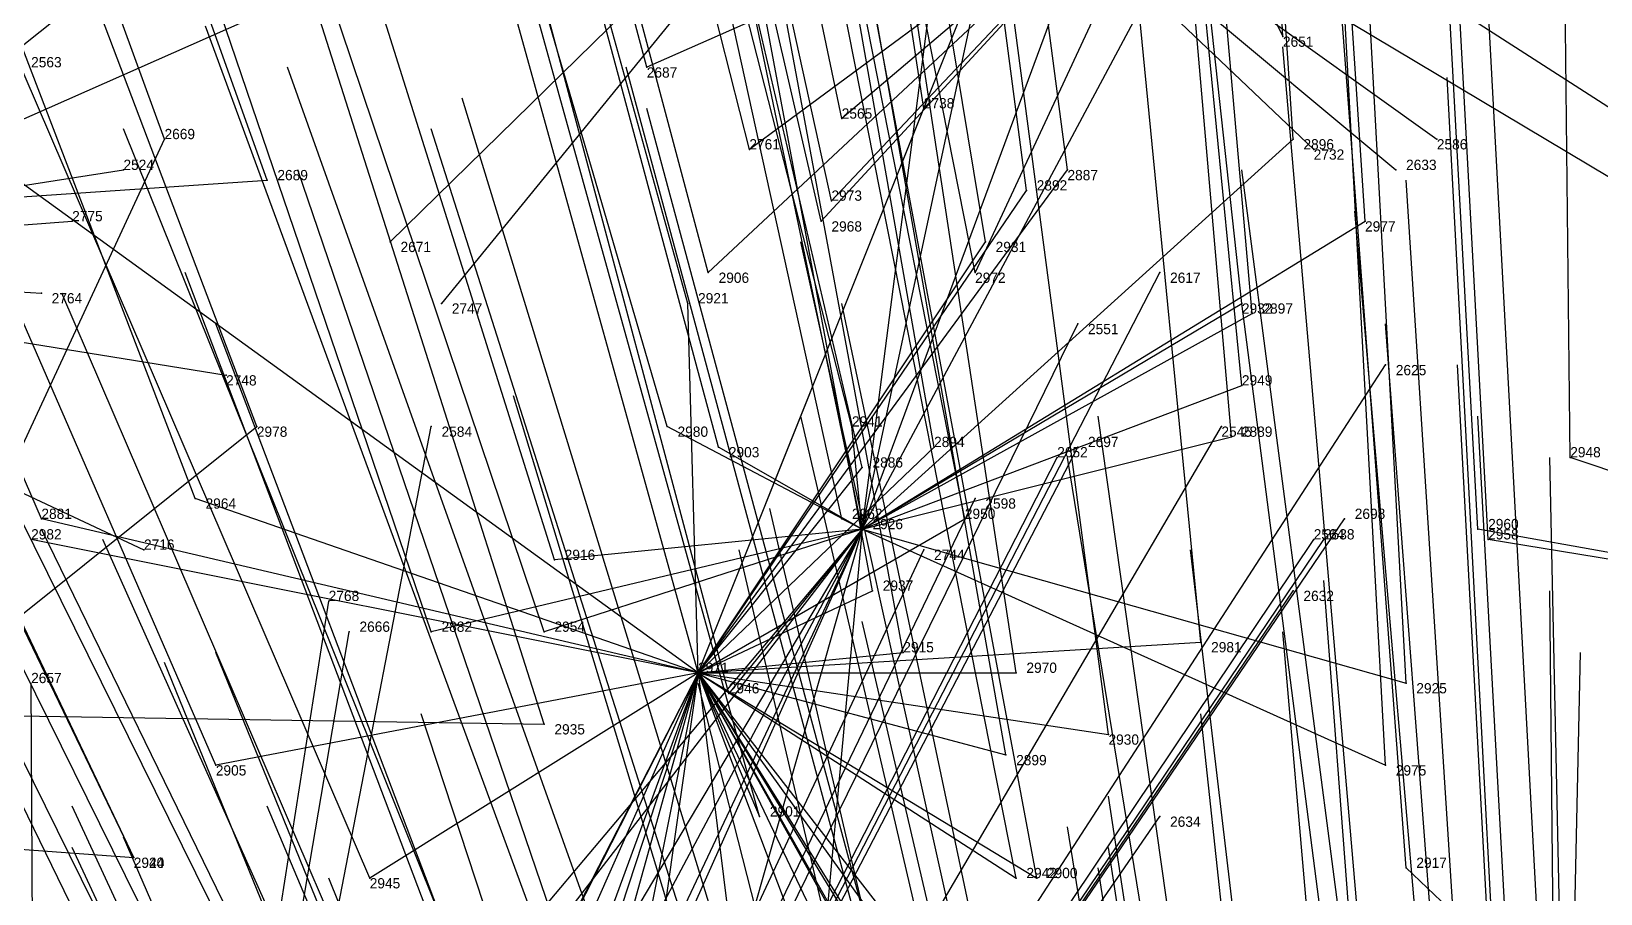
# Model space of a CAD drawing. Extents: x -0.5 to 0.59, y -0.5 to 0.58.
# Drawn here: x -0.152 to 0.001, y 0.2955 to 0.3795 of the extents above; entities that cross this region are included whole.
import ezdxf

# ---------------------------------------------------------------- set-up
doc = ezdxf.new("R2010")
doc.units = 0
for name, color, linetype in [('Facilities', 3, 'CONTINUOUS'), ('Facilities_lines', 3, 'CONTINUOUS'), ('Normals', 1, 'CONTINUOUS'), ('Source_points', 5, 'CONTINUOUS'), ('Text', 3, 'CONTINUOUS')]:
    doc.layers.add(name, color=color, linetype=linetype)

msp = doc.modelspace()

# ---------------------------------------------------------------- linework, layer by layer
at = {"layer": 'Facilities', "color": 3}
for p in [(-0.071, 0.331, -0.847), (-0.087, 0.317, -0.823)]:
    msp.add_point(p, dxfattribs=at)
at = {"layer": 'Facilities_lines', "color": 3}
for p, q in [((-0.071, 0.331, -0.847), (-0.059, 0.424, -1.07)), ((-0.068, 0.407, -1.25), (-0.117, 0.359, -1.25)), ((-0.068, 0.407, -1.25), (-0.112, 0.353, -1.25)), ((-0.068, 0.407, -1.25), (-0.015, 0.369, -1.25)), ((-0.068, 0.407, -1.25), (-0.019, 0.366, -1.25)), ((-0.068, 0.407, -1.25), (0.004, 0.364, -1.25)), ((-0.068, 0.407, -1.25), (-0.027, 0.368, -1.25)), ((-0.071, 0.331, -0.847), (-0.055, 0.406, -1.026)), ((-0.071, 0.331, -0.847), (-0.044, 0.404, -1.015)), ((-0.173, 0.362, -1.003), (-0.128, 0.398, -1.044)), ((-0.04, 0.399, -1.002), (-0.092, 0.376, -0.967)), ((-0.04, 0.399, -1.002), (-0.086, 0.356, -0.915)), ((-0.04, 0.399, -1.002), (-0.082, 0.368, -0.943)), ((-0.04, 0.399, -1.002), (-0.075, 0.361, -0.922)), ((-0.04, 0.399, -1.002), (-0.074, 0.363, -0.927)), ((-0.04, 0.399, -1.002), (-0.073, 0.371, -0.946)), ((-0.04, 0.399, -1.002), (-0.06, 0.356, -0.903)), ((-0.04, 0.399, -1.002), (-0.03, 0.379, -0.95)), ((-0.04, 0.399, -1.002), (0.019, 0.361, -0.903)), ((-0.087, 0.317, -0.823), (-0.055, 0.397, -1.002)), ((-0.173, 0.362, -1.003), (-0.112, 0.389, -1.012)), ((-0.071, 0.331, -0.847), (-0.04, 0.389, -0.977)), ((-0.087, 0.317, -0.823), (-0.163, 0.372, -1.015)), ((-0.087, 0.317, -0.823), (-0.065, 0.372, -0.945)), ((-0.165, 0.313, -0.884), (-0.139, 0.369, -0.987)), ((-0.071, 0.331, -0.847), (-0.029, 0.369, -0.925)), ((-0.201, 0.357, -1.25), (-0.143, 0.366, -1.25)), ((-0.087, 0.317, -0.823), (-0.051, 0.366, -0.924)), ((-0.173, 0.362, -1.003), (-0.129, 0.365, -0.968)), ((-0.087, 0.317, -0.823), (-0.055, 0.364, -0.921)), ((-0.201, 0.357, -1.25), (-0.148, 0.361, -1.25)), ((-0.071, 0.331, -0.847), (-0.022, 0.361, -0.904)), ((-0.087, 0.317, -0.823), (-0.059, 0.359, -0.909)), ((-0.201, 0.357, -1.25), (-0.141, 0.329, -1.25)), ((-0.201, 0.357, -1.25), (-0.133, 0.346, -1.25)), ((-0.201, 0.357, -1.25), (-0.151, 0.354, -1.25)), ((-0.151, 0.145, -1.25), (-0.042, 0.356, -1.25)), ((-0.087, 0.317, -0.823), (-0.088, 0.353, -0.91)), ((-0.071, 0.331, -0.847), (-0.034, 0.353, -0.886)), ((-0.071, 0.331, -0.847), (-0.033, 0.352, -0.884)), ((-0.151, 0.145, -1.25), (-0.05, 0.351, -1.25)), ((-0.151, 0.145, -1.25), (-0.02, 0.347, -1.25)), ((-0.071, 0.331, -0.847), (-0.034, 0.345, -0.868)), ((-0.165, 0.313, -0.884), (-0.13, 0.341, -0.912)), ((-0.151, 0.145, -1.25), (-0.036, 0.341, -1.25)), ((-0.151, 0.145, -1.25), (-0.113, 0.341, -1.25)), ((-0.071, 0.331, -0.847), (-0.09, 0.341, -0.88)), ((-0.071, 0.331, -0.847), (-0.072, 0.341, -0.871)), ((-0.071, 0.331, -0.847), (-0.035, 0.34, -0.855)), ((-0.151, 0.145, -1.25), (-0.05, 0.339, -1.25)), ((-0.151, 0.145, -1.25), (-0.052, 0.338, -1.25)), ((-0.087, 0.317, -0.823), (-0.064, 0.339, -0.863)), ((-0.071, 0.331, -0.847), (-0.085, 0.339, -0.873)), ((0.051, 0.32, -0.811), (-0.002, 0.338, -0.845)), ((-0.087, 0.317, -0.823), (-0.071, 0.337, -0.862)), ((-0.151, 0.145, -1.25), (-0.06, 0.334, -1.25)), ((-0.087, 0.317, -0.823), (-0.136, 0.334, -0.9)), ((-0.151, 0.145, -1.25), (-0.024, 0.332, -1.25)), ((-0.087, 0.317, -0.823), (-0.151, 0.332, -0.912)), ((-0.087, 0.317, -0.823), (-0.061, 0.332, -0.844)), ((-0.071, 0.331, -0.847), (-0.073, 0.332, -0.851)), ((-0.071, 0.331, -0.847), (-0.113, 0.321, -0.851)), ((-0.071, 0.331, -0.847), (-0.108, 0.283, -0.759)), ((-0.071, 0.331, -0.847), (-0.104, 0.269, -0.721)), ((-0.071, 0.331, -0.847), (-0.103, 0.293, -0.776)), ((-0.071, 0.331, -0.847), (-0.102, 0.321, -0.843)), ((-0.071, 0.331, -0.847), (-0.101, 0.264, -0.708)), ((-0.071, 0.331, -0.847), (-0.101, 0.328, -0.858)), ((-0.071, 0.331, -0.847), (-0.096, 0.289, -0.76)), ((-0.071, 0.331, -0.847), (-0.096, 0.278, -0.735)), ((-0.071, 0.331, -0.847), (-0.085, 0.282, -0.737)), ((-0.071, 0.331, -0.847), (-0.084, 0.315, -0.816)), ((-0.071, 0.331, -0.847), (-0.078, 0.255, -0.667)), ((-0.071, 0.331, -0.847), (-0.018, 0.316, -0.79)), ((-0.071, 0.331, -0.847), (-0.02, 0.308, -0.771)), ((0.051, 0.32, -0.811), (-0.011, 0.331, -0.828)), ((-0.087, 0.317, -0.823), (-0.152, 0.33, -0.909)), ((-0.151, 0.145, -1.25), (-0.026, 0.33, -1.25)), ((-0.151, 0.145, -1.25), (-0.027, 0.33, -1.25)), ((-0.151, 0.145, -1.25), (-0.065, 0.329, -1.25)), ((0.051, 0.32, -0.811), (-0.01, 0.33, -0.826)), ((-0.151, 0.145, -1.25), (-0.029, 0.325, -1.25)), ((-0.087, 0.317, -0.823), (-0.07, 0.325, -0.832)), ((-0.151, 0.145, -1.25), (-0.123, 0.324, -1.25)), ((-0.151, 0.145, -1.25), (-0.121, 0.321, -1.25)), ((-0.087, 0.317, -0.823), (-0.038, 0.32, -0.805)), ((-0.087, 0.317, -0.823), (-0.067, 0.319, -0.816)), ((-0.087, 0.317, -0.823), (-0.134, 0.308, -0.84)), ((-0.087, 0.317, -0.823), (-0.124, 0.245, -0.687)), ((-0.087, 0.317, -0.823), (-0.119, 0.297, -0.8)), ((-0.087, 0.317, -0.823), (-0.118, 0.247, -0.684)), ((-0.087, 0.317, -0.823), (-0.112, 0.268, -0.727)), ((-0.087, 0.317, -0.823), (-0.112, 0.249, -0.682)), ((-0.087, 0.317, -0.823), (-0.11, 0.247, -0.675)), ((-0.087, 0.317, -0.823), (-0.107, 0.245, -0.669)), ((-0.087, 0.317, -0.823), (-0.104, 0.232, -0.635)), ((-0.087, 0.317, -0.823), (-0.099, 0.233, -0.633)), ((-0.087, 0.317, -0.823), (-0.057, 0.309, -0.785)), ((-0.087, 0.317, -0.823), (-0.054, 0.297, -0.755)), ((-0.087, 0.317, -0.823), (-0.081, 0.303, -0.785)), ((-0.087, 0.317, -0.823), (-0.068, 0.283, -0.728)), ((-0.087, 0.317, -0.823), (-0.083, 0.285, -0.741)), ((-0.087, 0.317, -0.823), (-0.07, 0.287, -0.738)), ((-0.087, 0.317, -0.823), (-0.047, 0.311, -0.786)), ((-0.087, 0.317, -0.823), (-0.056, 0.297, -0.756)), ((-0.087, 0.317, -0.823), (-0.056, 0.317, -0.805)), ((-0.087, 0.317, -0.823), (-0.054, 0.263, -0.672)), ((-0.087, 0.317, -0.823), (-0.057, 0.269, -0.686)), ((-0.087, 0.317, -0.823), (-0.035, 0.25, -0.63)), ((-0.087, 0.317, -0.823), (-0.056, 0.252, -0.645)), ((-0.087, 0.317, -0.823), (-0.059, 0.243, -0.626)), ((-0.087, 0.317, -0.823), (-0.036, 0.246, -0.622)), ((-0.151, 0.145, -1.25), (-0.152, 0.316, -1.25)), ((-0.165, 0.313, -0.884), (-0.102, 0.312, -0.82)), ((-0.196, 0.303, -0.902), (-0.142, 0.299, -0.828)), ((-0.196, 0.303, -0.902), (-0.142, 0.299, -0.828)), ((-0.151, 0.145, -1.25), (-0.042, 0.303, -1.25)), ((0.021, 0.261, -0.655), (-0.018, 0.298, -0.748))]:
    msp.add_line(p, q, dxfattribs=at)
at = {"layer": 'Normals', "color": 1}
for p, q in [((-0.03, 0.379, -0.95), (-0.035, 0.471, -0.912)), ((-0.092, 0.376, -0.967), (-0.116, 0.466, -0.931)), ((-0.065, 0.372, -0.945), (-0.079, 0.464, -0.908)), ((-0.073, 0.371, -0.946), (-0.092, 0.462, -0.908)), ((-0.029, 0.369, -0.925), (-0.035, 0.461, -0.887)), ((-0.082, 0.368, -0.943), (-0.105, 0.459, -0.907)), ((-0.051, 0.366, -0.924), (-0.063, 0.458, -0.886)), ((-0.139, 0.369, -0.987), (-0.171, 0.457, -0.95)), ((-0.055, 0.364, -0.921), (-0.067, 0.456, -0.884)), ((-0.074, 0.363, -0.927), (-0.094, 0.454, -0.89)), ((-0.022, 0.361, -0.904), (-0.028, 0.453, -0.866)), ((-0.129, 0.365, -0.968), (-0.16, 0.452, -0.93)), ((-0.075, 0.361, -0.922), (-0.096, 0.452, -0.885)), ((-0.059, 0.359, -0.909), (-0.074, 0.45, -0.871)), ((-0.06, 0.356, -0.903), (-0.078, 0.447, -0.865)), ((-0.086, 0.356, -0.915), (-0.11, 0.446, -0.879)), ((-0.034, 0.353, -0.886), (-0.044, 0.445, -0.848)), ((-0.033, 0.352, -0.884), (-0.041, 0.444, -0.845)), ((-0.088, 0.353, -0.91), (-0.113, 0.443, -0.874)), ((-0.034, 0.345, -0.868), (-0.043, 0.437, -0.83)), ((-0.035, 0.34, -0.855), (-0.043, 0.432, -0.817)), ((-0.09, 0.341, -0.88), (-0.116, 0.43, -0.844)), ((-0.072, 0.341, -0.871), (-0.095, 0.431, -0.834)), ((-0.064, 0.339, -0.863), (-0.08, 0.43, -0.825)), ((-0.002, 0.338, -0.845), (-0.003, 0.431, -0.808)), ((-0.13, 0.341, -0.912), (-0.163, 0.428, -0.875)), ((-0.085, 0.339, -0.873), (-0.109, 0.428, -0.836)), ((-0.071, 0.337, -0.862), (-0.092, 0.427, -0.824)), ((-0.073, 0.332, -0.851), (-0.093, 0.423, -0.813)), ((-0.061, 0.332, -0.844), (-0.079, 0.423, -0.806)), ((-0.011, 0.331, -0.828), (-0.016, 0.423, -0.79)), ((-0.071, 0.331, -0.847), (-0.09, 0.422, -0.81)), ((-0.01, 0.33, -0.826), (-0.015, 0.422, -0.788)), ((-0.136, 0.334, -0.9), (-0.169, 0.42, -0.864)), ((-0.151, 0.332, -0.912), (-0.188, 0.417, -0.875)), ((-0.101, 0.328, -0.858), (-0.129, 0.417, -0.822)), ((-0.07, 0.325, -0.832), (-0.087, 0.416, -0.794)), ((-0.038, 0.32, -0.805), (-0.047, 0.412, -0.766)), ((-0.102, 0.321, -0.843), (-0.132, 0.41, -0.806)), ((-0.067, 0.319, -0.816), (-0.084, 0.411, -0.779)), ((-0.113, 0.321, -0.851), (-0.143, 0.409, -0.814)), ((-0.056, 0.317, -0.805), (-0.07, 0.409, -0.767)), ((-0.087, 0.317, -0.823), (-0.112, 0.407, -0.786)), ((-0.018, 0.316, -0.79), (-0.023, 0.408, -0.752)), ((-0.084, 0.315, -0.816), (-0.108, 0.405, -0.779)), ((-0.047, 0.311, -0.786), (-0.059, 0.402, -0.748)), ((-0.102, 0.312, -0.82), (-0.13, 0.4, -0.783)), ((-0.057, 0.309, -0.785), (-0.073, 0.4, -0.747)), ((-0.02, 0.308, -0.771), (-0.025, 0.4, -0.734)), ((-0.134, 0.308, -0.84), (-0.171, 0.393, -0.801)), ((-0.081, 0.303, -0.785), (-0.106, 0.393, -0.747)), ((-0.018, 0.298, -0.748), (-0.025, 0.391, -0.711)), ((-0.056, 0.297, -0.756), (-0.074, 0.388, -0.718)), ((-0.054, 0.297, -0.755), (-0.071, 0.388, -0.717)), ((-0.142, 0.299, -0.828), (-0.182, 0.383, -0.79)), ((-0.119, 0.297, -0.8), (-0.156, 0.383, -0.764)), ((-0.142, 0.299, -0.828), (-0.182, 0.382, -0.789)), ((-0.005, 0.289, -0.722), (-0.01, 0.382, -0.686)), ((-0.103, 0.293, -0.776), (-0.135, 0.38, -0.739)), ((-0.022, 0.285, -0.714), (-0.03, 0.378, -0.678)), ((-0.096, 0.289, -0.76), (-0.127, 0.376, -0.723)), ((-0.07, 0.287, -0.738), (-0.094, 0.376, -0.7)), ((-0.009, 0.281, -0.703), (-0.014, 0.375, -0.668)), ((-0.083, 0.285, -0.741), (-0.11, 0.373, -0.703)), ((-0.068, 0.283, -0.728), (-0.092, 0.372, -0.689)), ((-0.108, 0.283, -0.759), (-0.143, 0.37, -0.722)), ((-0.085, 0.282, -0.737), (-0.113, 0.37, -0.699)), ((-0.015, 0.369, -1.25), (-0.015, 0.369, -1.15)), ((-0.027, 0.368, -1.25), (-0.027, 0.368, -1.15)), ((-0.143, 0.366, -1.25), (-0.143, 0.366, -1.15)), ((-0.096, 0.278, -0.735), (-0.126, 0.366, -0.698)), ((-0.022, 0.274, -0.686), (-0.034, 0.366, -0.649)), ((-0.019, 0.366, -1.25), (-0.019, 0.366, -1.15)), ((-0.012, 0.272, -0.68), (-0.018, 0.365, -0.644)), ((-0.148, 0.361, -1.25), (-0.148, 0.361, -1.15)), ((-0.015, 0.269, -0.673), (-0.023, 0.362, -0.637)), ((-0.117, 0.359, -1.25), (-0.117, 0.359, -1.15)), ((-0.057, 0.269, -0.686), (-0.077, 0.359, -0.648)), ((-0.104, 0.269, -0.721), (-0.137, 0.356, -0.685)), ((-0.042, 0.356, -1.25), (-0.042, 0.356, -1.15)), ((-0.151, 0.354, -1.25), (-0.151, 0.354, -1.15)), ((-0.112, 0.268, -0.727), (-0.149, 0.354, -0.69)), ((-0.112, 0.353, -1.25), (-0.112, 0.353, -1.15)), ((-0.054, 0.263, -0.672), (-0.073, 0.353, -0.633)), ((-0.022, 0.26, -0.653), (-0.034, 0.353, -0.616)), ((-0.101, 0.264, -0.708), (-0.134, 0.351, -0.67)), ((-0.05, 0.351, -1.25), (-0.05, 0.351, -1.15)), ((-0.013, 0.259, -0.648), (-0.02, 0.351, -0.61)), ((-0.133, 0.346, -1.25), (-0.133, 0.346, -1.15)), ((-0.02, 0.347, -1.25), (-0.02, 0.347, -1.15)), ((-0.008, 0.255, -0.637), (-0.013, 0.347, -0.6)), ((-0.078, 0.255, -0.667), (-0.105, 0.344, -0.629)), ((-0.056, 0.252, -0.645), (-0.077, 0.342, -0.607)), ((-0.035, 0.25, -0.63), (-0.048, 0.342, -0.593)), ((-0.006, 0.25, -0.624), (-0.011, 0.342, -0.587)), ((-0.113, 0.341, -1.25), (-0.113, 0.341, -1.15)), ((-0.036, 0.341, -1.25), (-0.036, 0.341, -1.15)), ((-0.052, 0.338, -1.25), (-0.052, 0.338, -1.15)), ((-0.036, 0.246, -0.622), (-0.051, 0.338, -0.584)), ((-0.05, 0.339, -1.25), (-0.05, 0.339, -1.15)), ((-0.002, 0.246, -0.614), (-0.004, 0.338, -0.577)), ((-0.06, 0.334, -1.25), (-0.06, 0.334, -1.15)), ((-0.112, 0.249, -0.682), (-0.153, 0.332, -0.645)), ((-0.059, 0.243, -0.626), (-0.08, 0.333, -0.588)), ((-0.024, 0.332, -1.25), (-0.024, 0.332, -1.15)), ((-0.11, 0.247, -0.675), (-0.151, 0.331, -0.639)), ((-0.124, 0.245, -0.687), (-0.165, 0.329, -0.651)), ((-0.118, 0.247, -0.684), (-0.159, 0.33, -0.647)), ((-0.107, 0.245, -0.669), (-0.145, 0.33, -0.631)), ((-0.141, 0.329, -1.25), (-0.141, 0.329, -1.15)), ((-0.062, 0.239, -0.617), (-0.083, 0.329, -0.578)), ((-0.065, 0.329, -1.25), (-0.065, 0.329, -1.15)), ((-0.028, 0.236, -0.595), (-0.039, 0.329, -0.559)), ((-0.027, 0.33, -1.25), (-0.027, 0.33, -1.15)), ((-0.026, 0.33, -1.25), (-0.026, 0.33, -1.15)), ((-0.019, 0.233, -0.585), (-0.026, 0.326, -0.547)), ((-0.029, 0.325, -1.25), (-0.029, 0.325, -1.15)), ((-0.003, 0.232, -0.58), (-0.004, 0.325, -0.543)), ((-0.123, 0.324, -1.25), (-0.123, 0.324, -1.15)), ((-0.05, 0.232, -0.592), (-0.071, 0.322, -0.555)), ((-0.118, 0.238, -0.663), (-0.159, 0.321, -0.625)), ((-0.121, 0.321, -1.25), (-0.121, 0.321, -1.15)), ((-0.022, 0.228, -0.573), (-0.03, 0.321, -0.536)), ((-0.099, 0.233, -0.633), (-0.134, 0.319, -0.596)), ((-0.003, 0.226, -0.566), (-0.001, 0.319, -0.528)), ((-0.104, 0.232, -0.635), (-0.139, 0.318, -0.597)), ((-0.064, 0.226, -0.587), (-0.087, 0.316, -0.55)), ((-0.085, 0.225, -0.602), (-0.114, 0.313, -0.564)), ((-0.028, 0.22, -0.555), (-0.038, 0.313, -0.518)), ((-0.033, 0.213, -0.538), (-0.047, 0.305, -0.501)), ((-0.109, 0.22, -0.615), (-0.148, 0.304, -0.577)), ((-0.093, 0.219, -0.594), (-0.129, 0.304, -0.557)), ((-0.042, 0.303, -1.25), (-0.042, 0.303, -1.15)), ((-0.036, 0.21, -0.532), (-0.051, 0.302, -0.496)), ((-0.109, 0.216, -0.605), (-0.148, 0.3, -0.568)), ((-0.106, 0.216, -0.601), (-0.143, 0.301, -0.564)), ((-0.033, 0.208, -0.527), (-0.047, 0.3, -0.489)), ((-0.088, 0.211, -0.573), (-0.123, 0.297, -0.534)), ((-0.034, 0.206, -0.522), (-0.048, 0.298, -0.485))]:
    msp.add_line(p, q, dxfattribs=at)
at = {"layer": 'Source_points', "color": 5}
for p in [(-0.03, 0.379, -0.95), (-0.092, 0.376, -0.967), (-0.065, 0.372, -0.945), (-0.073, 0.371, -0.946), (-0.139, 0.369, -0.987), (-0.029, 0.369, -0.925), (-0.015, 0.369, -1.25), (-0.082, 0.368, -0.943), (-0.027, 0.368, -1.25), (-0.143, 0.366, -1.25), (-0.051, 0.366, -0.924), (-0.019, 0.366, -1.25), (-0.129, 0.365, -0.968), (-0.055, 0.364, -0.921), (-0.074, 0.363, -0.927), (-0.148, 0.361, -1.25), (-0.075, 0.361, -0.922), (-0.022, 0.361, -0.904), (-0.117, 0.359, -1.25), (-0.059, 0.359, -0.909), (-0.086, 0.356, -0.915), (-0.06, 0.356, -0.903), (-0.042, 0.356, -1.25), (-0.151, 0.354, -1.25), (-0.112, 0.353, -1.25), (-0.088, 0.353, -0.91), (-0.034, 0.353, -0.886), (-0.033, 0.352, -0.884), (-0.05, 0.351, -1.25), (-0.133, 0.346, -1.25), (-0.02, 0.347, -1.25), (-0.034, 0.345, -0.868), (-0.13, 0.341, -0.912), (-0.113, 0.341, -1.25), (-0.09, 0.341, -0.88), (-0.072, 0.341, -0.871), (-0.036, 0.341, -1.25), (-0.035, 0.34, -0.855), (-0.085, 0.339, -0.873), (-0.064, 0.339, -0.863), (-0.052, 0.338, -1.25), (-0.05, 0.339, -1.25), (-0.002, 0.338, -0.845), (-0.071, 0.337, -0.862), (-0.136, 0.334, -0.9), (-0.06, 0.334, -1.25), (-0.151, 0.332, -0.912), (-0.073, 0.332, -0.851), (-0.061, 0.332, -0.844), (-0.024, 0.332, -1.25), (-0.011, 0.331, -0.828), (-0.141, 0.329, -1.25), (-0.065, 0.329, -1.25), (-0.027, 0.33, -1.25), (-0.026, 0.33, -1.25), (-0.01, 0.33, -0.826), (-0.101, 0.328, -0.858), (-0.07, 0.325, -0.832), (-0.029, 0.325, -1.25), (-0.123, 0.324, -1.25), (-0.121, 0.321, -1.25), (-0.113, 0.321, -0.851), (-0.102, 0.321, -0.843), (-0.038, 0.32, -0.805), (-0.067, 0.319, -0.816), (-0.056, 0.317, -0.805), (-0.018, 0.316, -0.79), (-0.084, 0.315, -0.816), (-0.102, 0.312, -0.82), (-0.047, 0.311, -0.786), (-0.057, 0.309, -0.785), (-0.134, 0.308, -0.84), (-0.02, 0.308, -0.771), (-0.081, 0.303, -0.785), (-0.042, 0.303, -1.25), (-0.142, 0.299, -0.828), (-0.142, 0.299, -0.828), (-0.119, 0.297, -0.8), (-0.056, 0.297, -0.756), (-0.054, 0.297, -0.755), (-0.018, 0.298, -0.748)]:
    msp.add_point(p, dxfattribs=at)

# ---------------------------------------------------------------- texts
at = {"layer": 'Text', "color": 3}
for s, p in [('2651', (-0.03, 0.378, -0.95)), ('2563', (-0.152, 0.376, -1.016)), ('2687', (-0.092, 0.375, -0.967)), ('2565', (-0.073, 0.371, -0.946)), ('2738', (-0.065, 0.372, -0.945)), ('2669', (-0.139, 0.369, -0.987)), ('2761', (-0.082, 0.368, -0.943)), ('2896', (-0.028, 0.368, -0.925)), ('2586', (-0.015, 0.368, -1.25)), ('2732', (-0.027, 0.367, -1.25)), ('2524', (-0.143, 0.366, -1.25)), ('2689', (-0.128, 0.365, -0.968)), ('2887', (-0.051, 0.365, -0.924)), ('2633', (-0.018, 0.366, -1.25)), ('2973', (-0.074, 0.363, -0.927)), ('2892', (-0.054, 0.364, -0.921)), ('2775', (-0.148, 0.361, -1.25)), ('2968', (-0.074, 0.36, -0.922)), ('2977', (-0.022, 0.36, -0.904)), ('2671', (-0.116, 0.358, -1.25)), ('2931', (-0.058, 0.358, -0.909)), ('2906', (-0.085, 0.355, -0.915)), ('2972', (-0.06, 0.355, -0.903)), ('2617', (-0.041, 0.355, -1.25)), ('2764', (-0.15, 0.353, -1.25)), ('2921', (-0.087, 0.353, -0.91)), ('2747', (-0.111, 0.352, -1.25)), ('2932', (-0.034, 0.352, -0.886)), ('2897', (-0.032, 0.352, -0.884)), ('2551', (-0.049, 0.35, -1.25)), ('2748', (-0.133, 0.345, -1.25)), ('2949', (-0.034, 0.345, -0.868)), ('2625', (-0.019, 0.346, -1.25)), ('2941', (-0.072, 0.341, -0.871)), ('2978', (-0.13, 0.34, -0.912)), ('2584', (-0.112, 0.34, -1.25)), ('2980', (-0.089, 0.34, -0.88)), ('2894', (-0.064, 0.339, -0.863)), ('2697', (-0.049, 0.339, -1.25)), ('2545', (-0.036, 0.34, -1.25)), ('2889', (-0.034, 0.34, -0.855)), ('2903', (-0.084, 0.338, -0.873)), ('2886', (-0.07, 0.337, -0.862)), ('2652', (-0.052, 0.338, -1.25)), ('2948', (-0.002, 0.338, -0.845)), ('2964', (-0.135, 0.333, -0.9)), ('2598', (-0.059, 0.333, -1.25)), ('2881', (-0.151, 0.332, -0.912)), ('2962', (-0.072, 0.332, -0.851)), ('2926', (-0.07, 0.331, -0.847)), ('2950', (-0.061, 0.332, -0.844)), ('2698', (-0.023, 0.332, -1.25)), ('2960', (-0.01, 0.331, -0.828)), ('2982', (-0.152, 0.33, -0.909)), ('2564', (-0.027, 0.33, -1.25)), ('2538', (-0.026, 0.33, -1.25)), ('2958', (-0.01, 0.33, -0.826)), ('2716', (-0.141, 0.329, -1.25)), ('2916', (-0.1, 0.328, -0.858)), ('2744', (-0.064, 0.328, -1.25)), ('2937', (-0.069, 0.325, -0.832)), ('2768', (-0.123, 0.324, -1.25)), ('2632', (-0.028, 0.324, -1.25)), ('2666', (-0.12, 0.321, -1.25)), ('2882', (-0.112, 0.321, -0.851)), ('2954', (-0.101, 0.321, -0.843)), ('2915', (-0.067, 0.319, -0.816)), ('2981', (-0.037, 0.319, -0.805)), ('2657', (-0.152, 0.316, -1.25)), ('2971', (-0.087, 0.317, -0.823)), ('2970', (-0.055, 0.317, -0.805)), ('2946', (-0.084, 0.315, -0.816)), ('2925', (-0.017, 0.315, -0.79)), ('2935', (-0.101, 0.311, -0.82)), ('2930', (-0.047, 0.31, -0.786)), ('2899', (-0.056, 0.308, -0.785)), ('2905', (-0.134, 0.307, -0.84)), ('2975', (-0.019, 0.307, -0.771)), ('2901', (-0.08, 0.303, -0.785)), ('2634', (-0.041, 0.302, -1.25)), ('2920', (-0.142, 0.298, -0.828)), ('2944', (-0.142, 0.298, -0.828)), ('2917', (-0.017, 0.298, -0.748)), ('2945', (-0.119, 0.296, -0.8)), ('2942', (-0.055, 0.297, -0.756)), ('2900', (-0.053, 0.297, -0.755))]:
    msp.add_text(s, height=0.001, dxfattribs=at).set_placement(p)

doc.saveas('drawing.dxf')
